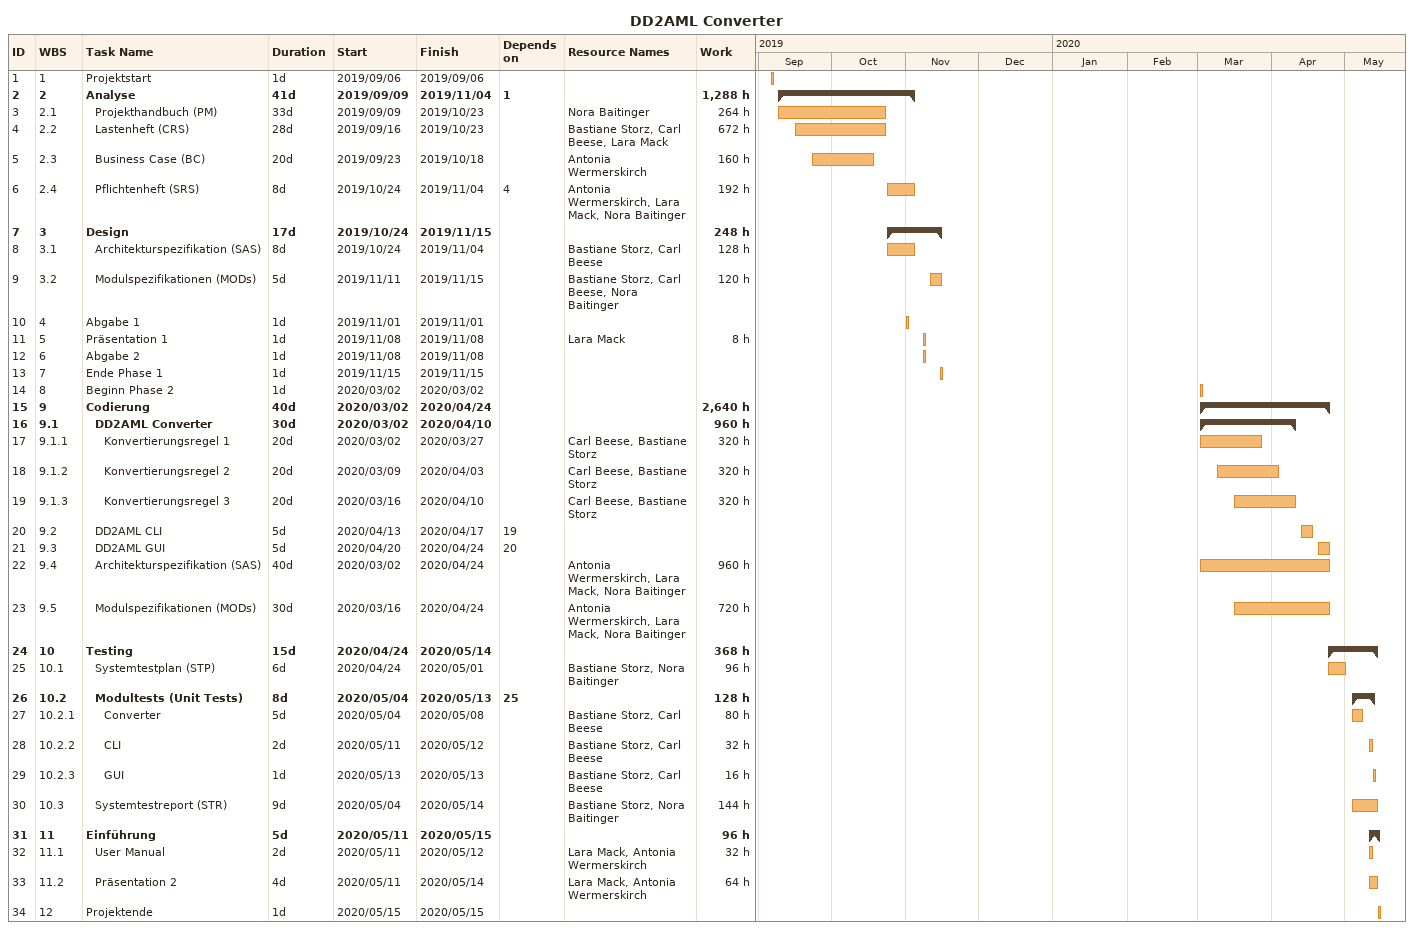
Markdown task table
DD2AML Converter

| ID | WBS | Task | Duration | Start | Finish | Predecessors | Resources | Work (h) |
|---|---|---|---|---|---|---|---|---|
| 1 | 1 | Projektstart | 1d | 2019-09-06 | 2019-09-06 |  |  |  |
| 2 | 2 | **Analyse** | 41d | 2019-09-09 | 2019-11-04 | 1 |  | 1288 |
| 3 | 2.1 | Projekthandbuch (PM) | 33d | 2019-09-09 | 2019-10-23 |  | Nora Baitinger | 264 |
| 4 | 2.2 | Lastenheft (CRS) | 28d | 2019-09-16 | 2019-10-23 |  | Bastiane Storz, Carl Beese, Lara Mack | 672 |
| 5 | 2.3 | Business Case (BC) | 20d | 2019-09-23 | 2019-10-18 |  | Antonia Wermerskirch | 160 |
| 6 | 2.4 | Pflichtenheft (SRS) | 8d | 2019-10-24 | 2019-11-04 | 4 | Antonia Wermerskirch, Lara Mack, Nora Baitinger | 192 |
| 7 | 3 | **Design** | 17d | 2019-10-24 | 2019-11-15 |  |  | 248 |
| 8 | 3.1 | Architekturspezifikation (SAS) | 8d | 2019-10-24 | 2019-11-04 |  | Bastiane Storz, Carl Beese | 128 |
| 9 | 3.2 | Modulspezifikationen (MODs) | 5d | 2019-11-11 | 2019-11-15 |  | Bastiane Storz, Carl Beese, Nora Baitinger | 120 |
| 10 | 4 | Abgabe 1 | 1d | 2019-11-01 | 2019-11-01 |  |  |  |
| 11 | 5 | Präsentation 1 | 1d | 2019-11-08 | 2019-11-08 |  | Lara Mack | 8 |
| 12 | 6 | Abgabe 2 | 1d | 2019-11-08 | 2019-11-08 |  |  |  |
| 13 | 7 | Ende Phase 1 | 1d | 2019-11-15 | 2019-11-15 |  |  |  |
| 14 | 8 | Beginn Phase 2 | 1d | 2020-03-02 | 2020-03-02 |  |  |  |
| 15 | 9 | **Codierung** | 40d | 2020-03-02 | 2020-04-24 |  |  | 2640 |
| 16 | 9.1 | **DD2AML Converter** | 30d | 2020-03-02 | 2020-04-10 |  |  | 960 |
| 17 | 9.1.1 | Konvertierungsregel 1 | 20d | 2020-03-02 | 2020-03-27 |  | Carl Beese, Bastiane Storz | 320 |
| 18 | 9.1.2 | Konvertierungsregel 2 | 20d | 2020-03-09 | 2020-04-03 |  | Carl Beese, Bastiane Storz | 320 |
| 19 | 9.1.3 | Konvertierungsregel 3 | 20d | 2020-03-16 | 2020-04-10 |  | Carl Beese, Bastiane Storz | 320 |
| 20 | 9.2 | DD2AML CLI | 5d | 2020-04-13 | 2020-04-17 | 19 |  |  |
| 21 | 9.3 | DD2AML GUI | 5d | 2020-04-20 | 2020-04-24 | 20 |  |  |
| 22 | 9.4 | Architekturspezifikation (SAS) | 40d | 2020-03-02 | 2020-04-24 |  | Antonia Wermerskirch, Lara Mack, Nora Baitinger | 960 |
| 23 | 9.5 | Modulspezifikationen (MODs) | 30d | 2020-03-16 | 2020-04-24 |  | Antonia Wermerskirch, Lara Mack, Nora Baitinger | 720 |
| 24 | 10 | **Testing** | 15d | 2020-04-24 | 2020-05-14 |  |  | 368 |
| 25 | 10.1 | Systemtestplan (STP) | 6d | 2020-04-24 | 2020-05-01 |  | Bastiane Storz, Nora Baitinger | 96 |
| 26 | 10.2 | **Modultests (Unit Tests)** | 8d | 2020-05-04 | 2020-05-13 | 25 |  | 128 |
| 27 | 10.2.1 | Converter | 5d | 2020-05-04 | 2020-05-08 |  | Bastiane Storz, Carl Beese | 80 |
| 28 | 10.2.2 | CLI | 2d | 2020-05-11 | 2020-05-12 |  | Bastiane Storz, Carl Beese | 32 |
| 29 | 10.2.3 | GUI | 1d | 2020-05-13 | 2020-05-13 |  | Bastiane Storz, Carl Beese | 16 |
| 30 | 10.3 | Systemtestreport (STR) | 9d | 2020-05-04 | 2020-05-14 |  | Bastiane Storz, Nora Baitinger | 144 |
| 31 | 11 | **Einführung** | 5d | 2020-05-11 | 2020-05-15 |  |  | 96 |
| 32 | 11.1 | User Manual | 2d | 2020-05-11 | 2020-05-12 |  | Lara Mack, Antonia Wermerskirch | 32 |
| 33 | 11.2 | Präsentation 2 | 4d | 2020-05-11 | 2020-05-14 |  | Lara Mack, Antonia Wermerskirch | 64 |
| 34 | 12 | Projektende | 1d | 2020-05-15 | 2020-05-15 |  |  |  |
